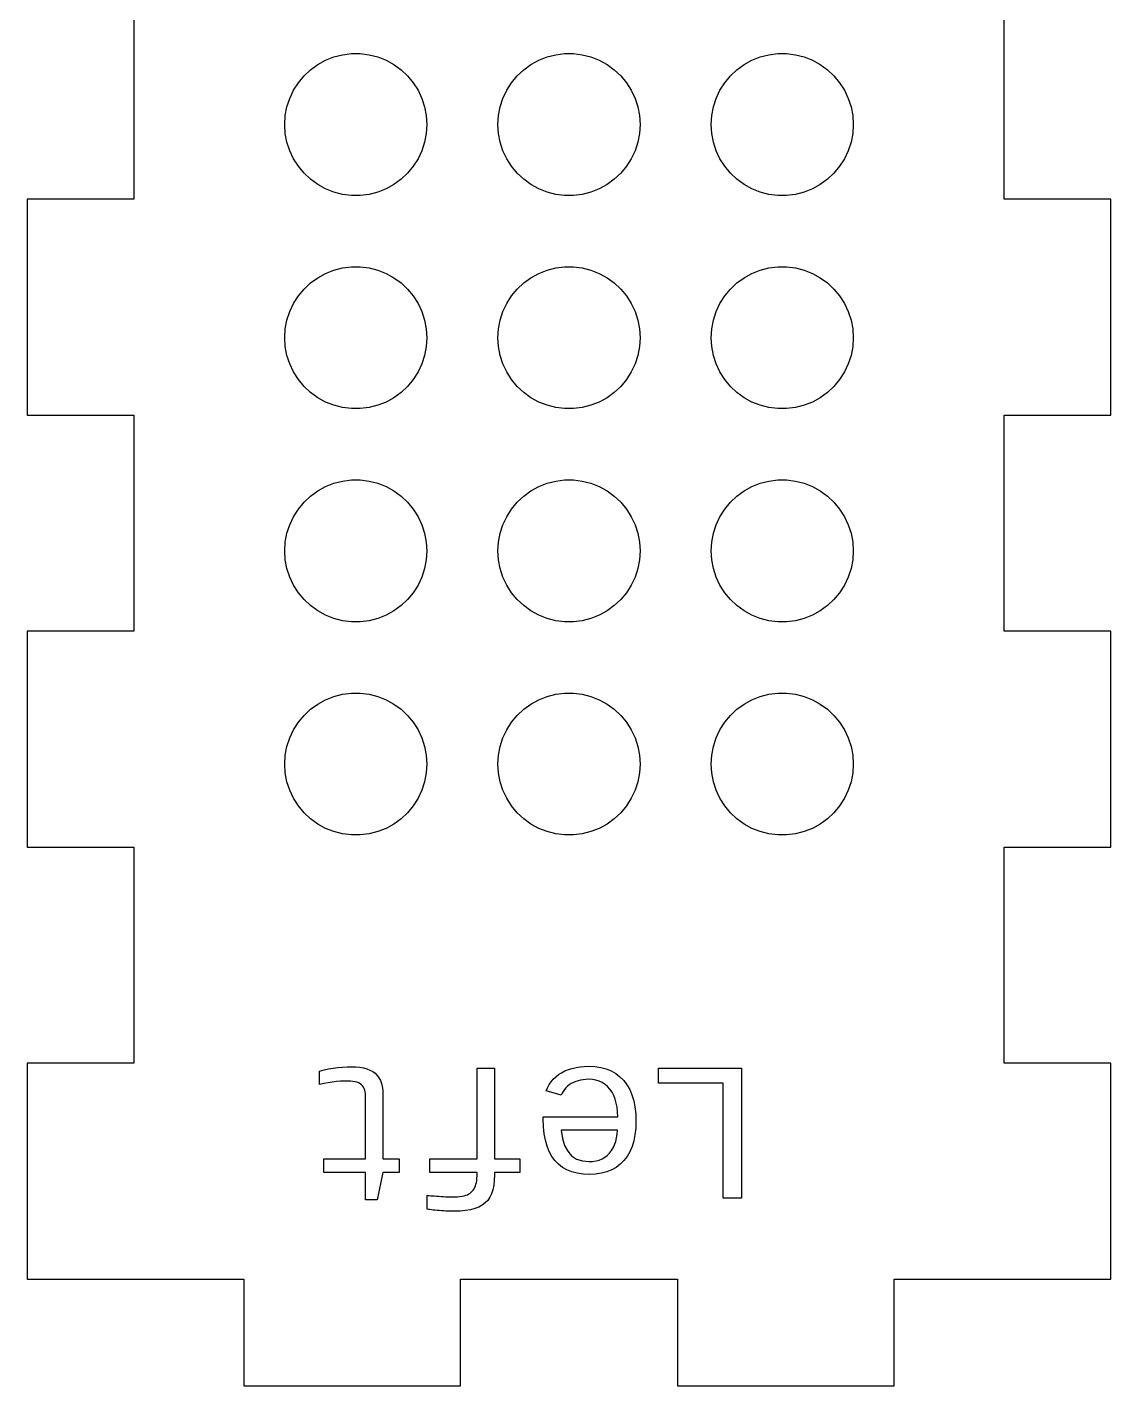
# Model space of a CAD drawing. Header units: metres. Extents: x -30 to 30, y -155 to 155.
# Drawn here: x -30.5 to 30.5, y -155 to -78.5 of the extents above; entities that cross this region are included whole.
import ezdxf

# ---------------------------------------------------------------- set-up
doc = ezdxf.new("R2010")
doc.units = ezdxf.units.M

msp = doc.modelspace()

# ---------------------------------------------------------------- linework, layer by layer
for p, q in [((-24.495, -76.035), (-24.495, -88.205)), ((24.495, -88.205), (24.495, -76.035)), ((-13.7031, -80.3807), (-13.2361, -80.1958)), ((-13.2361, -80.1958), (-12.7495, -80.0708)), ((-12.7495, -80.0708), (-12.2512, -80.0079)), ((-12.2512, -80.0079), (-11.7488, -80.0079)), ((-11.7488, -80.0079), (-11.2505, -80.0708)), ((-11.2505, -80.0708), (-10.7639, -80.1958)), ((-10.7639, -80.1958), (-10.2969, -80.3807)), ((-1.70311, -80.3807), (-1.23605, -80.1958)), ((-1.23605, -80.1958), (-0.74951, -80.0708)), ((-0.74951, -80.0708), (-0.25116, -80.0079)), ((-0.25116, -80.0079), (0.25116, -80.0079)), ((0.25116, -80.0079), (0.74951, -80.0708)), ((0.74951, -80.0708), (1.23605, -80.1958)), ((1.23605, -80.1958), (1.70311, -80.3807)), ((10.2969, -80.3807), (10.7639, -80.1958)), ((10.7639, -80.1958), (11.2505, -80.0708)), ((11.2505, -80.0708), (11.7488, -80.0079)), ((11.7488, -80.0079), (12.2512, -80.0079)), ((12.2512, -80.0079), (12.7495, -80.0708)), ((12.7495, -80.0708), (13.2361, -80.1958)), ((13.2361, -80.1958), (13.7031, -80.3807)), ((-14.9159, -81.2618), (-14.5497, -80.9179)), ((-14.5497, -80.9179), (-14.1433, -80.6227)), ((-14.1433, -80.6227), (-13.7031, -80.3807)), ((-10.2969, -80.3807), (-9.85669, -80.6227)), ((-9.85669, -80.6227), (-9.4503, -80.9179)), ((-9.4503, -80.9179), (-9.08412, -81.2618)), ((-2.91586, -81.2618), (-2.54968, -80.9179)), ((-2.54968, -80.9179), (-2.1433, -80.6227)), ((-2.1433, -80.6227), (-1.70311, -80.3807)), ((1.70311, -80.3807), (2.1433, -80.6227)), ((2.1433, -80.6227), (2.54968, -80.9179)), ((2.54968, -80.9179), (2.91586, -81.2618)), ((9.08412, -81.2618), (9.4503, -80.9179)), ((9.4503, -80.9179), (9.85669, -80.6227)), ((9.85669, -80.6227), (10.2969, -80.3807)), ((13.7031, -80.3807), (14.1433, -80.6227)), ((14.1433, -80.6227), (14.5497, -80.9179)), ((14.5497, -80.9179), (14.9159, -81.2618)), ((-15.5052, -82.073), (-15.2361, -81.6488)), ((-15.2361, -81.6488), (-14.9159, -81.2618)), ((-9.08412, -81.2618), (-8.76393, -81.6488)), ((-8.76393, -81.6488), (-8.49477, -82.073)), ((-3.50522, -82.073), (-3.23605, -81.6488)), ((-3.23605, -81.6488), (-2.91586, -81.2618)), ((2.91586, -81.2618), (3.23605, -81.6488)), ((3.23605, -81.6488), (3.50522, -82.073)), ((8.49477, -82.073), (8.76393, -81.6488)), ((8.76393, -81.6488), (9.08412, -81.2618)), ((14.9159, -81.2618), (15.2361, -81.6488)), ((15.2361, -81.6488), (15.5052, -82.073)), ((-15.8743, -83.0052), (-15.7191, -82.5275)), ((-15.7191, -82.5275), (-15.5052, -82.073)), ((-8.49477, -82.073), (-8.28088, -82.5275)), ((-8.28088, -82.5275), (-8.12566, -83.0052)), ((-3.87433, -83.0052), (-3.7191, -82.5275)), ((-3.7191, -82.5275), (-3.50522, -82.073)), ((3.50522, -82.073), (3.7191, -82.5275)), ((3.7191, -82.5275), (3.87433, -83.0052)), ((8.12566, -83.0052), (8.28088, -82.5275)), ((8.28088, -82.5275), (8.49477, -82.073)), ((15.5052, -82.073), (15.7191, -82.5275)), ((15.7191, -82.5275), (15.8743, -83.0052)), ((-15.9684, -83.4987), (-15.8743, -83.0052)), ((-8.12566, -83.0052), (-8.03154, -83.4987)), ((-3.96844, -83.4987), (-3.87433, -83.0052)), ((3.87433, -83.0052), (3.96844, -83.4987)), ((8.03154, -83.4987), (8.12566, -83.0052)), ((15.8743, -83.0052), (15.9684, -83.4987)), ((-16, -84), (-15.9684, -83.4987)), ((-15.9684, -84.5013), (-16, -84)), ((-8.03154, -83.4987), (-8, -84)), ((-8, -84), (-8.03154, -84.5013)), ((-4, -84), (-3.96844, -83.4987)), ((-3.96844, -84.5013), (-4, -84)), ((3.96844, -83.4987), (4, -84)), ((4, -84), (3.96844, -84.5013)), ((8, -84), (8.03154, -83.4987)), ((8.03154, -84.5013), (8, -84)), ((15.9684, -83.4987), (16, -84)), ((16, -84), (15.9684, -84.5013)), ((-15.8743, -84.9948), (-15.9684, -84.5013)), ((-8.03154, -84.5013), (-8.12566, -84.9948)), ((-3.87433, -84.9948), (-3.96844, -84.5013)), ((3.96844, -84.5013), (3.87433, -84.9948)), ((8.12566, -84.9948), (8.03154, -84.5013)), ((15.9684, -84.5013), (15.8743, -84.9948)), ((-15.7191, -85.4725), (-15.8743, -84.9948)), ((-15.5052, -85.927), (-15.7191, -85.4725)), ((-8.28088, -85.4725), (-8.49477, -85.927)), ((-8.12566, -84.9948), (-8.28088, -85.4725)), ((-3.7191, -85.4725), (-3.87433, -84.9948)), ((-3.50522, -85.927), (-3.7191, -85.4725)), ((3.7191, -85.4725), (3.50522, -85.927)), ((3.87433, -84.9948), (3.7191, -85.4725)), ((8.28088, -85.4725), (8.12566, -84.9948)), ((8.49477, -85.927), (8.28088, -85.4725)), ((15.7191, -85.4725), (15.5052, -85.927)), ((15.8743, -84.9948), (15.7191, -85.4725)), ((-15.2361, -86.3511), (-15.5052, -85.927)), ((-14.9159, -86.7382), (-15.2361, -86.3511)), ((-8.76393, -86.3511), (-9.08412, -86.7382)), ((-8.49477, -85.927), (-8.76393, -86.3511)), ((-3.23605, -86.3511), (-3.50522, -85.927)), ((-2.91586, -86.7382), (-3.23605, -86.3511)), ((3.23605, -86.3511), (2.91586, -86.7382)), ((3.50522, -85.927), (3.23605, -86.3511)), ((8.76393, -86.3511), (8.49477, -85.927)), ((9.08412, -86.7382), (8.76393, -86.3511)), ((15.2361, -86.3511), (14.9159, -86.7382)), ((15.5052, -85.927), (15.2361, -86.3511)), ((-14.5497, -87.082), (-14.9159, -86.7382)), ((-14.1433, -87.3773), (-14.5497, -87.082)), ((-9.4503, -87.082), (-9.85669, -87.3773)), ((-9.08412, -86.7382), (-9.4503, -87.082)), ((-2.54968, -87.082), (-2.91586, -86.7382)), ((-2.1433, -87.3773), (-2.54968, -87.082)), ((2.54968, -87.082), (2.1433, -87.3773)), ((2.91586, -86.7382), (2.54968, -87.082)), ((9.4503, -87.082), (9.08412, -86.7382)), ((9.85669, -87.3773), (9.4503, -87.082)), ((14.5497, -87.082), (14.1433, -87.3773)), ((14.9159, -86.7382), (14.5497, -87.082)), ((-13.7031, -87.6193), (-14.1433, -87.3773)), ((-13.2361, -87.8042), (-13.7031, -87.6193)), ((-12.7495, -87.9291), (-13.2361, -87.8042)), ((-12.2512, -87.9921), (-12.7495, -87.9291)), ((-11.2505, -87.9291), (-11.7488, -87.9921)), ((-10.7639, -87.8042), (-11.2505, -87.9291)), ((-10.2969, -87.6193), (-10.7639, -87.8042)), ((-9.85669, -87.3773), (-10.2969, -87.6193)), ((-1.70311, -87.6193), (-2.1433, -87.3773)), ((-1.23605, -87.8042), (-1.70311, -87.6193)), ((-0.74951, -87.9291), (-1.23605, -87.8042)), ((-0.25116, -87.9921), (-0.74951, -87.9291)), ((0.74951, -87.9291), (0.25116, -87.9921)), ((1.23605, -87.8042), (0.74951, -87.9291)), ((1.70311, -87.6193), (1.23605, -87.8042)), ((2.1433, -87.3773), (1.70311, -87.6193)), ((10.2969, -87.6193), (9.85669, -87.3773)), ((10.7639, -87.8042), (10.2969, -87.6193)), ((11.2505, -87.9291), (10.7639, -87.8042)), ((11.7488, -87.9921), (11.2505, -87.9291)), ((12.7495, -87.9291), (12.2512, -87.9921)), ((13.2361, -87.8042), (12.7495, -87.9291)), ((13.7031, -87.6193), (13.2361, -87.8042)), ((14.1433, -87.3773), (13.7031, -87.6193)), ((-24.495, -88.205), (-30.5, -88.205)), ((-30.5, -88.205), (-30.5, -100.355)), ((-11.7488, -87.9921), (-12.2512, -87.9921)), ((0.25116, -87.9921), (-0.25116, -87.9921)), ((12.2512, -87.9921), (11.7488, -87.9921)), ((30.5, -88.205), (24.495, -88.205)), ((30.5, -100.355), (30.5, -88.205)), ((-14.1433, -92.6227), (-13.7031, -92.3807)), ((-13.7031, -92.3807), (-13.2361, -92.1958)), ((-13.2361, -92.1958), (-12.7495, -92.0708)), ((-12.7495, -92.0708), (-12.2512, -92.0079)), ((-12.2512, -92.0079), (-11.7488, -92.0079)), ((-11.7488, -92.0079), (-11.2505, -92.0708)), ((-11.2505, -92.0708), (-10.7639, -92.1958)), ((-10.7639, -92.1958), (-10.2969, -92.3807)), ((-10.2969, -92.3807), (-9.85669, -92.6227)), ((-2.1433, -92.6227), (-1.70311, -92.3807)), ((-1.70311, -92.3807), (-1.23605, -92.1958)), ((-1.23605, -92.1958), (-0.74951, -92.0708)), ((-0.74951, -92.0708), (-0.25116, -92.0079)), ((-0.25116, -92.0079), (0.25116, -92.0079)), ((0.25116, -92.0079), (0.74951, -92.0708)), ((0.74951, -92.0708), (1.23605, -92.1958)), ((1.23605, -92.1958), (1.70311, -92.3807)), ((1.70311, -92.3807), (2.1433, -92.6227)), ((9.85669, -92.6227), (10.2969, -92.3807)), ((10.2969, -92.3807), (10.7639, -92.1958)), ((10.7639, -92.1958), (11.2505, -92.0708)), ((11.2505, -92.0708), (11.7488, -92.0079)), ((11.7488, -92.0079), (12.2512, -92.0079)), ((12.2512, -92.0079), (12.7495, -92.0708)), ((12.7495, -92.0708), (13.2361, -92.1958)), ((13.2361, -92.1958), (13.7031, -92.3807)), ((13.7031, -92.3807), (14.1433, -92.6227)), ((-15.2361, -93.6488), (-14.9159, -93.2618)), ((-14.9159, -93.2618), (-14.5497, -92.9179)), ((-14.5497, -92.9179), (-14.1433, -92.6227)), ((-9.85669, -92.6227), (-9.4503, -92.9179)), ((-9.4503, -92.9179), (-9.08412, -93.2618)), ((-9.08412, -93.2618), (-8.76393, -93.6488)), ((-3.23605, -93.6488), (-2.91586, -93.2618)), ((-2.91586, -93.2618), (-2.54968, -92.9179)), ((-2.54968, -92.9179), (-2.1433, -92.6227)), ((2.1433, -92.6227), (2.54968, -92.9179)), ((2.54968, -92.9179), (2.91586, -93.2618)), ((2.91586, -93.2618), (3.23605, -93.6488)), ((8.76393, -93.6488), (9.08412, -93.2618)), ((9.08412, -93.2618), (9.4503, -92.9179)), ((9.4503, -92.9179), (9.85669, -92.6227)), ((14.1433, -92.6227), (14.5497, -92.9179)), ((14.5497, -92.9179), (14.9159, -93.2618)), ((14.9159, -93.2618), (15.2361, -93.6488)), ((-15.5052, -94.073), (-15.2361, -93.6488)), ((-8.76393, -93.6488), (-8.49477, -94.073)), ((-3.50522, -94.073), (-3.23605, -93.6488)), ((3.23605, -93.6488), (3.50522, -94.073)), ((8.49477, -94.073), (8.76393, -93.6488)), ((15.2361, -93.6488), (15.5052, -94.073)), ((-15.8743, -95.0052), (-15.7191, -94.5275)), ((-15.7191, -94.5275), (-15.5052, -94.073)), ((-8.49477, -94.073), (-8.28088, -94.5275)), ((-8.28088, -94.5275), (-8.12566, -95.0052)), ((-3.87433, -95.0052), (-3.7191, -94.5275)), ((-3.7191, -94.5275), (-3.50522, -94.073)), ((3.50522, -94.073), (3.7191, -94.5275)), ((3.7191, -94.5275), (3.87433, -95.0052)), ((8.12566, -95.0052), (8.28088, -94.5275)), ((8.28088, -94.5275), (8.49477, -94.073)), ((15.5052, -94.073), (15.7191, -94.5275)), ((15.7191, -94.5275), (15.8743, -95.0052)), ((-16, -96), (-15.9684, -95.4987)), ((-15.9684, -95.4987), (-15.8743, -95.0052)), ((-8.12566, -95.0052), (-8.03154, -95.4987)), ((-8.03154, -95.4987), (-8, -96)), ((-4, -96), (-3.96844, -95.4987)), ((-3.96844, -95.4987), (-3.87433, -95.0052)), ((3.87433, -95.0052), (3.96844, -95.4987)), ((3.96844, -95.4987), (4, -96)), ((8, -96), (8.03154, -95.4987)), ((8.03154, -95.4987), (8.12566, -95.0052)), ((15.8743, -95.0052), (15.9684, -95.4987)), ((15.9684, -95.4987), (16, -96)), ((-15.9684, -96.5013), (-16, -96)), ((-8, -96), (-8.03154, -96.5013)), ((-3.96844, -96.5013), (-4, -96)), ((4, -96), (3.96844, -96.5013)), ((8.03154, -96.5013), (8, -96)), ((16, -96), (15.9684, -96.5013)), ((-15.8743, -96.9948), (-15.9684, -96.5013)), ((-15.7191, -97.4725), (-15.8743, -96.9948)), ((-8.12566, -96.9948), (-8.28088, -97.4725)), ((-8.03154, -96.5013), (-8.12566, -96.9948)), ((-3.87433, -96.9948), (-3.96844, -96.5013)), ((-3.7191, -97.4725), (-3.87433, -96.9948)), ((3.87433, -96.9948), (3.7191, -97.4725)), ((3.96844, -96.5013), (3.87433, -96.9948)), ((8.12566, -96.9948), (8.03154, -96.5013)), ((8.28088, -97.4725), (8.12566, -96.9948)), ((15.8743, -96.9948), (15.7191, -97.4725)), ((15.9684, -96.5013), (15.8743, -96.9948)), ((-15.5052, -97.927), (-15.7191, -97.4725)), ((-8.28088, -97.4725), (-8.49477, -97.927)), ((-3.50522, -97.927), (-3.7191, -97.4725)), ((3.7191, -97.4725), (3.50522, -97.927)), ((8.49477, -97.927), (8.28088, -97.4725)), ((15.7191, -97.4725), (15.5052, -97.927)), ((-15.2361, -98.3511), (-15.5052, -97.927)), ((-14.9159, -98.7382), (-15.2361, -98.3511)), ((-8.76393, -98.3511), (-9.08412, -98.7382)), ((-8.49477, -97.927), (-8.76393, -98.3511)), ((-3.23605, -98.3511), (-3.50522, -97.927)), ((-2.91586, -98.7382), (-3.23605, -98.3511)), ((3.23605, -98.3511), (2.91586, -98.7382)), ((3.50522, -97.927), (3.23605, -98.3511)), ((8.76393, -98.3511), (8.49477, -97.927)), ((9.08412, -98.7382), (8.76393, -98.3511)), ((15.2361, -98.3511), (14.9159, -98.7382)), ((15.5052, -97.927), (15.2361, -98.3511)), ((-14.5497, -99.082), (-14.9159, -98.7382)), ((-14.1433, -99.3773), (-14.5497, -99.082)), ((-13.7031, -99.6193), (-14.1433, -99.3773)), ((-9.85669, -99.3773), (-10.2969, -99.6193)), ((-9.4503, -99.082), (-9.85669, -99.3773)), ((-9.08412, -98.7382), (-9.4503, -99.082)), ((-2.54968, -99.082), (-2.91586, -98.7382)), ((-2.1433, -99.3773), (-2.54968, -99.082)), ((-1.70311, -99.6193), (-2.1433, -99.3773)), ((2.1433, -99.3773), (1.70311, -99.6193)), ((2.54968, -99.082), (2.1433, -99.3773)), ((2.91586, -98.7382), (2.54968, -99.082)), ((9.4503, -99.082), (9.08412, -98.7382)), ((9.85669, -99.3773), (9.4503, -99.082)), ((10.2969, -99.6193), (9.85669, -99.3773)), ((14.1433, -99.3773), (13.7031, -99.6193)), ((14.5497, -99.082), (14.1433, -99.3773)), ((14.9159, -98.7382), (14.5497, -99.082)), ((-13.2361, -99.8042), (-13.7031, -99.6193)), ((-12.7495, -99.9291), (-13.2361, -99.8042)), ((-12.2512, -99.9921), (-12.7495, -99.9291)), ((-11.7488, -99.9921), (-12.2512, -99.9921)), ((-11.2505, -99.9291), (-11.7488, -99.9921)), ((-10.7639, -99.8042), (-11.2505, -99.9291)), ((-10.2969, -99.6193), (-10.7639, -99.8042)), ((-1.23605, -99.8042), (-1.70311, -99.6193)), ((-0.74951, -99.9291), (-1.23605, -99.8042)), ((-0.25116, -99.9921), (-0.74951, -99.9291)), ((0.25116, -99.9921), (-0.25116, -99.9921)), ((0.74951, -99.9291), (0.25116, -99.9921)), ((1.23605, -99.8042), (0.74951, -99.9291)), ((1.70311, -99.6193), (1.23605, -99.8042)), ((10.7639, -99.8042), (10.2969, -99.6193)), ((11.2505, -99.9291), (10.7639, -99.8042)), ((11.7488, -99.9921), (11.2505, -99.9291)), ((12.2512, -99.9921), (11.7488, -99.9921)), ((12.7495, -99.9291), (12.2512, -99.9921)), ((13.2361, -99.8042), (12.7495, -99.9291)), ((13.7031, -99.6193), (13.2361, -99.8042)), ((-30.5, -100.355), (-24.495, -100.355)), ((-24.495, -100.355), (-24.495, -112.525)), ((24.495, -112.525), (24.495, -100.355)), ((24.495, -100.355), (30.5, -100.355)), ((-12.7495, -104.071), (-12.2512, -104.008)), ((-12.2512, -104.008), (-11.7488, -104.008)), ((-11.7488, -104.008), (-11.2505, -104.071)), ((-0.74951, -104.071), (-0.25116, -104.008)), ((-0.25116, -104.008), (0.25116, -104.008)), ((0.25116, -104.008), (0.74951, -104.071)), ((11.2505, -104.071), (11.7488, -104.008)), ((11.7488, -104.008), (12.2512, -104.008)), ((12.2512, -104.008), (12.7495, -104.071)), ((-14.5497, -104.918), (-14.1433, -104.623)), ((-14.1433, -104.623), (-13.7031, -104.381)), ((-13.7031, -104.381), (-13.2361, -104.196)), ((-13.2361, -104.196), (-12.7495, -104.071)), ((-11.2505, -104.071), (-10.7639, -104.196)), ((-10.7639, -104.196), (-10.2969, -104.381)), ((-10.2969, -104.381), (-9.85669, -104.623)), ((-9.85669, -104.623), (-9.4503, -104.918)), ((-2.54968, -104.918), (-2.1433, -104.623)), ((-2.1433, -104.623), (-1.70311, -104.381)), ((-1.70311, -104.381), (-1.23605, -104.196)), ((-1.23605, -104.196), (-0.74951, -104.071)), ((0.74951, -104.071), (1.23605, -104.196)), ((1.23605, -104.196), (1.70311, -104.381)), ((1.70311, -104.381), (2.1433, -104.623)), ((2.1433, -104.623), (2.54968, -104.918)), ((9.4503, -104.918), (9.85669, -104.623)), ((9.85669, -104.623), (10.2969, -104.381)), ((10.2969, -104.381), (10.7639, -104.196)), ((10.7639, -104.196), (11.2505, -104.071)), ((12.7495, -104.071), (13.2361, -104.196)), ((13.2361, -104.196), (13.7031, -104.381)), ((13.7031, -104.381), (14.1433, -104.623)), ((14.1433, -104.623), (14.5497, -104.918)), ((-15.2361, -105.649), (-14.9159, -105.262)), ((-14.9159, -105.262), (-14.5497, -104.918)), ((-9.4503, -104.918), (-9.08412, -105.262)), ((-9.08412, -105.262), (-8.76393, -105.649)), ((-3.23605, -105.649), (-2.91586, -105.262)), ((-2.91586, -105.262), (-2.54968, -104.918)), ((2.54968, -104.918), (2.91586, -105.262)), ((2.91586, -105.262), (3.23605, -105.649)), ((8.76393, -105.649), (9.08412, -105.262)), ((9.08412, -105.262), (9.4503, -104.918)), ((14.5497, -104.918), (14.9159, -105.262)), ((14.9159, -105.262), (15.2361, -105.649)), ((-15.7191, -106.527), (-15.5052, -106.073)), ((-15.5052, -106.073), (-15.2361, -105.649)), ((-8.76393, -105.649), (-8.49477, -106.073)), ((-8.49477, -106.073), (-8.28088, -106.527)), ((-3.7191, -106.527), (-3.50522, -106.073)), ((-3.50522, -106.073), (-3.23605, -105.649)), ((3.23605, -105.649), (3.50522, -106.073)), ((3.50522, -106.073), (3.7191, -106.527)), ((8.28088, -106.527), (8.49477, -106.073)), ((8.49477, -106.073), (8.76393, -105.649)), ((15.2361, -105.649), (15.5052, -106.073)), ((15.5052, -106.073), (15.7191, -106.527)), ((-15.9684, -107.499), (-15.8743, -107.005)), ((-15.8743, -107.005), (-15.7191, -106.527)), ((-8.28088, -106.527), (-8.12566, -107.005)), ((-8.12566, -107.005), (-8.03154, -107.499)), ((-3.96844, -107.499), (-3.87433, -107.005)), ((-3.87433, -107.005), (-3.7191, -106.527)), ((3.7191, -106.527), (3.87433, -107.005)), ((3.87433, -107.005), (3.96844, -107.499)), ((8.03154, -107.499), (8.12566, -107.005)), ((8.12566, -107.005), (8.28088, -106.527)), ((15.7191, -106.527), (15.8743, -107.005)), ((15.8743, -107.005), (15.9684, -107.499)), ((-16, -108), (-15.9684, -107.499)), ((-8.03154, -107.499), (-8, -108)), ((-4, -108), (-3.96844, -107.499)), ((3.96844, -107.499), (4, -108)), ((8, -108), (8.03154, -107.499)), ((15.9684, -107.499), (16, -108)), ((-15.9684, -108.501), (-16, -108)), ((-15.8743, -108.995), (-15.9684, -108.501)), ((-8.03154, -108.501), (-8.12566, -108.995)), ((-8, -108), (-8.03154, -108.501)), ((-3.96844, -108.501), (-4, -108)), ((-3.87433, -108.995), (-3.96844, -108.501)), ((3.96844, -108.501), (3.87433, -108.995)), ((4, -108), (3.96844, -108.501)), ((8.03154, -108.501), (8, -108)), ((8.12566, -108.995), (8.03154, -108.501)), ((15.9684, -108.501), (15.8743, -108.995)), ((16, -108), (15.9684, -108.501)), ((-15.7191, -109.472), (-15.8743, -108.995)), ((-8.12566, -108.995), (-8.28088, -109.472)), ((-3.7191, -109.472), (-3.87433, -108.995)), ((3.87433, -108.995), (3.7191, -109.472)), ((8.28088, -109.472), (8.12566, -108.995)), ((15.8743, -108.995), (15.7191, -109.472)), ((-15.5052, -109.927), (-15.7191, -109.472)), ((-15.2361, -110.351), (-15.5052, -109.927)), ((-8.49477, -109.927), (-8.76393, -110.351)), ((-8.28088, -109.472), (-8.49477, -109.927)), ((-3.50522, -109.927), (-3.7191, -109.472)), ((-3.23605, -110.351), (-3.50522, -109.927)), ((3.50522, -109.927), (3.23605, -110.351)), ((3.7191, -109.472), (3.50522, -109.927)), ((8.49477, -109.927), (8.28088, -109.472)), ((8.76393, -110.351), (8.49477, -109.927)), ((15.5052, -109.927), (15.2361, -110.351)), ((15.7191, -109.472), (15.5052, -109.927)), ((-14.9159, -110.738), (-15.2361, -110.351)), ((-14.5497, -111.082), (-14.9159, -110.738)), ((-9.08412, -110.738), (-9.4503, -111.082)), ((-8.76393, -110.351), (-9.08412, -110.738)), ((-2.91586, -110.738), (-3.23605, -110.351)), ((-2.54968, -111.082), (-2.91586, -110.738)), ((2.91586, -110.738), (2.54968, -111.082)), ((3.23605, -110.351), (2.91586, -110.738)), ((9.08412, -110.738), (8.76393, -110.351)), ((9.4503, -111.082), (9.08412, -110.738)), ((14.9159, -110.738), (14.5497, -111.082)), ((15.2361, -110.351), (14.9159, -110.738)), ((-14.1433, -111.377), (-14.5497, -111.082)), ((-13.7031, -111.619), (-14.1433, -111.377)), ((-13.2361, -111.804), (-13.7031, -111.619)), ((-10.2969, -111.619), (-10.7639, -111.804)), ((-9.85669, -111.377), (-10.2969, -111.619)), ((-9.4503, -111.082), (-9.85669, -111.377)), ((-2.1433, -111.377), (-2.54968, -111.082)), ((-1.70311, -111.619), (-2.1433, -111.377)), ((-1.23605, -111.804), (-1.70311, -111.619)), ((1.70311, -111.619), (1.23605, -111.804)), ((2.1433, -111.377), (1.70311, -111.619)), ((2.54968, -111.082), (2.1433, -111.377)), ((9.85669, -111.377), (9.4503, -111.082)), ((10.2969, -111.619), (9.85669, -111.377)), ((10.7639, -111.804), (10.2969, -111.619)), ((13.7031, -111.619), (13.2361, -111.804)), ((14.1433, -111.377), (13.7031, -111.619)), ((14.5497, -111.082), (14.1433, -111.377)), ((-12.7495, -111.929), (-13.2361, -111.804)), ((-12.2512, -111.992), (-12.7495, -111.929)), ((-11.7488, -111.992), (-12.2512, -111.992)), ((-11.2505, -111.929), (-11.7488, -111.992)), ((-10.7639, -111.804), (-11.2505, -111.929)), ((-0.74951, -111.929), (-1.23605, -111.804)), ((-0.25116, -111.992), (-0.74951, -111.929)), ((0.25116, -111.992), (-0.25116, -111.992)), ((0.74951, -111.929), (0.25116, -111.992)), ((1.23605, -111.804), (0.74951, -111.929)), ((11.2505, -111.929), (10.7639, -111.804)), ((11.7488, -111.992), (11.2505, -111.929)), ((12.2512, -111.992), (11.7488, -111.992)), ((12.7495, -111.929), (12.2512, -111.992)), ((13.2361, -111.804), (12.7495, -111.929)), ((-24.495, -112.525), (-30.5, -112.525)), ((-30.5, -112.525), (-30.5, -124.675)), ((30.5, -112.525), (24.495, -112.525)), ((30.5, -124.675), (30.5, -112.525)), ((-13.7031, -116.381), (-13.2361, -116.196)), ((-13.2361, -116.196), (-12.7495, -116.071)), ((-12.7495, -116.071), (-12.2512, -116.008)), ((-12.2512, -116.008), (-11.7488, -116.008)), ((-11.7488, -116.008), (-11.2505, -116.071)), ((-11.2505, -116.071), (-10.7639, -116.196)), ((-10.7639, -116.196), (-10.2969, -116.381)), ((-1.70311, -116.381), (-1.23605, -116.196)), ((-1.23605, -116.196), (-0.74951, -116.071)), ((-0.74951, -116.071), (-0.25116, -116.008)), ((-0.25116, -116.008), (0.25116, -116.008)), ((0.25116, -116.008), (0.74951, -116.071)), ((0.74951, -116.071), (1.23605, -116.196)), ((1.23605, -116.196), (1.70311, -116.381)), ((10.2969, -116.381), (10.7639, -116.196)), ((10.7639, -116.196), (11.2505, -116.071)), ((11.2505, -116.071), (11.7488, -116.008)), ((11.7488, -116.008), (12.2512, -116.008)), ((12.2512, -116.008), (12.7495, -116.071)), ((12.7495, -116.071), (13.2361, -116.196)), ((13.2361, -116.196), (13.7031, -116.381)), ((-14.9159, -117.262), (-14.5497, -116.918)), ((-14.5497, -116.918), (-14.1433, -116.623)), ((-14.1433, -116.623), (-13.7031, -116.381)), ((-10.2969, -116.381), (-9.85669, -116.623)), ((-9.85669, -116.623), (-9.4503, -116.918)), ((-9.4503, -116.918), (-9.08412, -117.262)), ((-2.91586, -117.262), (-2.54968, -116.918)), ((-2.54968, -116.918), (-2.1433, -116.623)), ((-2.1433, -116.623), (-1.70311, -116.381)), ((1.70311, -116.381), (2.1433, -116.623)), ((2.1433, -116.623), (2.54968, -116.918)), ((2.54968, -116.918), (2.91586, -117.262)), ((9.08412, -117.262), (9.4503, -116.918)), ((9.4503, -116.918), (9.85669, -116.623)), ((9.85669, -116.623), (10.2969, -116.381)), ((13.7031, -116.381), (14.1433, -116.623)), ((14.1433, -116.623), (14.5497, -116.918)), ((14.5497, -116.918), (14.9159, -117.262)), ((-15.5052, -118.073), (-15.2361, -117.649)), ((-15.2361, -117.649), (-14.9159, -117.262)), ((-9.08412, -117.262), (-8.76393, -117.649)), ((-8.76393, -117.649), (-8.49477, -118.073)), ((-3.50522, -118.073), (-3.23605, -117.649)), ((-3.23605, -117.649), (-2.91586, -117.262)), ((2.91586, -117.262), (3.23605, -117.649)), ((3.23605, -117.649), (3.50522, -118.073)), ((8.49477, -118.073), (8.76393, -117.649)), ((8.76393, -117.649), (9.08412, -117.262)), ((14.9159, -117.262), (15.2361, -117.649)), ((15.2361, -117.649), (15.5052, -118.073)), ((-15.8743, -119.005), (-15.7191, -118.527)), ((-15.7191, -118.527), (-15.5052, -118.073)), ((-8.49477, -118.073), (-8.28088, -118.527)), ((-8.28088, -118.527), (-8.12566, -119.005)), ((-3.87433, -119.005), (-3.7191, -118.527)), ((-3.7191, -118.527), (-3.50522, -118.073)), ((3.50522, -118.073), (3.7191, -118.527)), ((3.7191, -118.527), (3.87433, -119.005)), ((8.12566, -119.005), (8.28088, -118.527)), ((8.28088, -118.527), (8.49477, -118.073)), ((15.5052, -118.073), (15.7191, -118.527)), ((15.7191, -118.527), (15.8743, -119.005)), ((-15.9684, -119.499), (-15.8743, -119.005)), ((-8.12566, -119.005), (-8.03154, -119.499)), ((-3.96844, -119.499), (-3.87433, -119.005)), ((3.87433, -119.005), (3.96844, -119.499)), ((8.03154, -119.499), (8.12566, -119.005)), ((15.8743, -119.005), (15.9684, -119.499)), ((-16, -120), (-15.9684, -119.499)), ((-15.9684, -120.501), (-16, -120)), ((-8.03154, -119.499), (-8, -120)), ((-8, -120), (-8.03154, -120.501)), ((-4, -120), (-3.96844, -119.499)), ((-3.96844, -120.501), (-4, -120)), ((3.96844, -119.499), (4, -120)), ((4, -120), (3.96844, -120.501)), ((8, -120), (8.03154, -119.499)), ((8.03154, -120.501), (8, -120)), ((15.9684, -119.499), (16, -120)), ((16, -120), (15.9684, -120.501)), ((-15.8743, -120.995), (-15.9684, -120.501)), ((-8.03154, -120.501), (-8.12566, -120.995)), ((-3.87433, -120.995), (-3.96844, -120.501)), ((3.96844, -120.501), (3.87433, -120.995)), ((8.12566, -120.995), (8.03154, -120.501)), ((15.9684, -120.501), (15.8743, -120.995)), ((-15.7191, -121.472), (-15.8743, -120.995)), ((-15.5052, -121.927), (-15.7191, -121.472)), ((-8.28088, -121.472), (-8.49477, -121.927)), ((-8.12566, -120.995), (-8.28088, -121.472)), ((-3.7191, -121.472), (-3.87433, -120.995)), ((-3.50522, -121.927), (-3.7191, -121.472)), ((3.7191, -121.472), (3.50522, -121.927)), ((3.87433, -120.995), (3.7191, -121.472)), ((8.28088, -121.472), (8.12566, -120.995)), ((8.49477, -121.927), (8.28088, -121.472)), ((15.7191, -121.472), (15.5052, -121.927)), ((15.8743, -120.995), (15.7191, -121.472)), ((-15.2361, -122.351), (-15.5052, -121.927)), ((-14.9159, -122.738), (-15.2361, -122.351)), ((-8.76393, -122.351), (-9.08412, -122.738)), ((-8.49477, -121.927), (-8.76393, -122.351)), ((-3.23605, -122.351), (-3.50522, -121.927)), ((-2.91586, -122.738), (-3.23605, -122.351)), ((3.23605, -122.351), (2.91586, -122.738)), ((3.50522, -121.927), (3.23605, -122.351)), ((8.76393, -122.351), (8.49477, -121.927)), ((9.08412, -122.738), (8.76393, -122.351)), ((15.2361, -122.351), (14.9159, -122.738)), ((15.5052, -121.927), (15.2361, -122.351)), ((-14.5497, -123.082), (-14.9159, -122.738)), ((-14.1433, -123.377), (-14.5497, -123.082)), ((-9.4503, -123.082), (-9.85669, -123.377)), ((-9.08412, -122.738), (-9.4503, -123.082)), ((-2.54968, -123.082), (-2.91586, -122.738)), ((-2.1433, -123.377), (-2.54968, -123.082)), ((2.54968, -123.082), (2.1433, -123.377)), ((2.91586, -122.738), (2.54968, -123.082)), ((9.4503, -123.082), (9.08412, -122.738)), ((9.85669, -123.377), (9.4503, -123.082)), ((14.5497, -123.082), (14.1433, -123.377)), ((14.9159, -122.738), (14.5497, -123.082)), ((-13.7031, -123.619), (-14.1433, -123.377)), ((-13.2361, -123.804), (-13.7031, -123.619)), ((-12.7495, -123.929), (-13.2361, -123.804)), ((-10.7639, -123.804), (-11.2505, -123.929)), ((-10.2969, -123.619), (-10.7639, -123.804)), ((-9.85669, -123.377), (-10.2969, -123.619)), ((-1.70311, -123.619), (-2.1433, -123.377)), ((-1.23605, -123.804), (-1.70311, -123.619)), ((-0.74951, -123.929), (-1.23605, -123.804)), ((1.23605, -123.804), (0.74951, -123.929)), ((1.70311, -123.619), (1.23605, -123.804)), ((2.1433, -123.377), (1.70311, -123.619)), ((10.2969, -123.619), (9.85669, -123.377)), ((10.7639, -123.804), (10.2969, -123.619)), ((11.2505, -123.929), (10.7639, -123.804)), ((13.2361, -123.804), (12.7495, -123.929)), ((13.7031, -123.619), (13.2361, -123.804)), ((14.1433, -123.377), (13.7031, -123.619)), ((-12.2512, -123.992), (-12.7495, -123.929)), ((-11.7488, -123.992), (-12.2512, -123.992)), ((-11.2505, -123.929), (-11.7488, -123.992)), ((-0.25116, -123.992), (-0.74951, -123.929)), ((0.25116, -123.992), (-0.25116, -123.992)), ((0.74951, -123.929), (0.25116, -123.992)), ((11.7488, -123.992), (11.2505, -123.929)), ((12.2512, -123.992), (11.7488, -123.992)), ((12.7495, -123.929), (12.2512, -123.992)), ((-30.5, -124.675), (-24.495, -124.675)), ((-24.495, -124.675), (-24.495, -136.845)), ((24.495, -136.845), (24.495, -124.675)), ((24.495, -124.675), (30.5, -124.675)), ((-24.495, -136.845), (-30.5, -136.845)), ((-30.5, -136.845), (-30.5, -148.995)), ((30.5, -136.845), (24.495, -136.845)), ((30.5, -148.995), (30.5, -136.845)), ((-14.0517, -137.285), (-13.79, -137.219)), ((-14.0517, -138.029), (-14.0517, -137.285)), ((-13.79, -137.219), (-13.5291, -137.163)), ((-13.5291, -137.163), (-13.2688, -137.117)), ((-13.2688, -137.117), (-13.0092, -137.082)), ((-13.0092, -137.082), (-12.7502, -137.056)), ((-12.7502, -137.056), (-12.4919, -137.041)), ((-12.4919, -137.041), (-12.2343, -137.036)), ((-12.2343, -137.036), (-11.9922, -137.043)), ((-11.9922, -137.043), (-11.768, -137.066)), ((-11.768, -137.066), (-11.5617, -137.104)), ((-11.5617, -137.104), (-11.3734, -137.157)), ((-11.3734, -137.157), (-11.203, -137.225)), ((-11.203, -137.225), (-11.0506, -137.309)), ((-11.0506, -137.309), (-10.916, -137.407)), ((-10.916, -137.407), (-10.7995, -137.522)), ((-10.7995, -137.522), (-10.7008, -137.655)), ((-10.7008, -137.655), (-10.6201, -137.805)), ((-5.16943, -142.222), (-5.16943, -137.123)), ((-5.16943, -137.123), (-4.19296, -137.123)), ((-4.19296, -137.123), (-4.19296, -142.222)), ((-0.88612, -137.737), (-0.74469, -137.602)), ((-0.74469, -137.602), (-0.58699, -137.481)), ((-0.58699, -137.481), (-0.41299, -137.372)), ((-0.41299, -137.372), (-0.22583, -137.277)), ((-0.22583, -137.277), (-0.02859, -137.197)), ((-0.02859, -137.197), (0.17873, -137.131)), ((0.17873, -137.131), (0.39612, -137.08)), ((0.39612, -137.08), (0.6236, -137.043)), ((0.6236, -137.043), (0.86115, -137.021)), ((0.86115, -137.021), (1.10876, -137.014)), ((1.10876, -137.014), (1.46249, -137.03)), ((1.46249, -137.03), (1.7921, -137.079)), ((1.7921, -137.079), (2.09756, -137.16)), ((2.09756, -137.16), (2.37889, -137.274)), ((2.37889, -137.274), (2.63608, -137.421)), ((2.63608, -137.421), (2.86913, -137.6)), ((2.86913, -137.6), (3.07805, -137.811)), ((5.03249, -137.969), (5.03249, -137.123)), ((5.03249, -137.123), (9.71425, -137.123)), ((9.71425, -137.123), (9.71425, -144.441)), ((-13.8022, -137.98), (-14.0517, -138.029)), ((-13.5592, -137.938), (-13.8022, -137.98)), ((-13.3226, -137.904), (-13.5592, -137.938)), ((-13.0924, -137.878), (-13.3226, -137.904)), ((-12.8687, -137.859), (-13.0924, -137.878)), ((-12.6514, -137.848), (-12.8687, -137.859)), ((-12.4404, -137.844), (-12.6514, -137.848)), ((-12.2961, -137.848), (-12.4404, -137.844)), ((-12.1639, -137.861), (-12.2961, -137.848)), ((-12.0437, -137.882), (-12.1639, -137.861)), ((-11.9356, -137.911), (-12.0437, -137.882)), ((-11.8395, -137.949), (-11.9356, -137.911)), ((-11.7556, -137.995), (-11.8395, -137.949)), ((-11.6836, -138.05), (-11.7556, -137.995)), ((-11.6225, -138.114), (-11.6836, -138.05)), ((-11.5707, -138.186), (-11.6225, -138.114)), ((-11.5284, -138.268), (-11.5707, -138.186)), ((-11.4954, -138.358), (-11.5284, -138.268)), ((-11.4719, -138.458), (-11.4954, -138.358)), ((-10.6201, -137.805), (-10.5573, -137.973)), ((-10.5573, -137.973), (-10.5125, -138.158)), ((-10.5125, -138.158), (-10.4856, -138.361)), ((-10.4856, -138.361), (-10.4766, -138.582)), ((-1.28908, -138.403), (-1.21275, -138.217)), ((-0.43196, -138.647), (-1.28908, -138.403)), ((-1.21275, -138.217), (-1.12016, -138.044)), ((-1.12016, -138.044), (-1.01128, -137.884)), ((-1.01128, -137.884), (-0.88612, -137.737)), ((-0.32855, -138.423), (-0.38596, -138.531)), ((-0.25973, -138.321), (-0.32855, -138.423)), ((-0.17952, -138.227), (-0.25973, -138.321)), ((-0.08791, -138.14), (-0.17952, -138.227)), ((0.01512, -138.06), (-0.08791, -138.14)), ((0.12956, -137.988), (0.01512, -138.06)), ((0.2525, -137.924), (0.12956, -137.988)), ((0.38109, -137.87), (0.2525, -137.924)), ((0.51532, -137.825), (0.38109, -137.87)), ((0.65521, -137.791), (0.51532, -137.825)), ((0.80075, -137.766), (0.65521, -137.791)), ((0.95193, -137.751), (0.80075, -137.766)), ((1.10876, -137.746), (0.95193, -137.751)), ((1.31918, -137.758), (1.10876, -137.746)), ((1.51642, -137.792), (1.31918, -137.758)), ((1.70049, -137.849), (1.51642, -137.792)), ((1.87138, -137.929), (1.70049, -137.849)), ((2.0291, -138.031), (1.87138, -137.929)), ((2.17365, -138.157), (2.0291, -138.031)), ((2.30501, -138.305), (2.17365, -138.157)), ((2.42085, -138.474), (2.30501, -138.305)), ((3.07805, -137.811), (3.26083, -138.053)), ((3.26083, -138.053), (3.4155, -138.323)), ((3.4155, -138.323), (3.54204, -138.622)), ((8.67809, -137.969), (5.03249, -137.969)), ((8.67809, -144.441), (8.67809, -137.969)), ((-11.4578, -138.567), (-11.4719, -138.458)), ((-11.4531, -138.685), (-11.4578, -138.567)), ((-11.4531, -142.222), (-11.4531, -138.685)), ((-10.4766, -138.582), (-10.4766, -142.222)), ((-0.38596, -138.531), (-0.43196, -138.647)), ((2.51888, -138.659), (2.42085, -138.474)), ((2.59906, -138.863), (2.51888, -138.659)), ((2.66144, -139.084), (2.59906, -138.863)), ((2.70599, -139.322), (2.66144, -139.084)), ((3.54204, -138.622), (3.64046, -138.948)), ((3.64046, -138.948), (3.71075, -139.302)), ((-1.44644, -139.981), (-1.44644, -139.851)), ((-1.44644, -139.851), (2.74164, -139.851)), ((2.73273, -139.578), (2.70599, -139.322)), ((2.74164, -139.851), (2.73273, -139.578)), ((3.71075, -139.302), (3.75294, -139.685)), ((3.75294, -139.685), (3.767, -140.095)), ((-1.43304, -140.413), (-1.44644, -139.981)), ((-1.39285, -140.813), (-1.43304, -140.413)), ((2.73085, -140.6), (-0.43739, -140.6)), ((-0.43739, -140.6), (-0.36819, -141.072)), ((2.71501, -140.83), (2.73085, -140.6)), ((3.75322, -140.496), (3.71187, -140.868)), ((3.767, -140.095), (3.75322, -140.496)), ((-1.32585, -141.18), (-1.39285, -140.813)), ((-1.23207, -141.515), (-1.32585, -141.18)), ((-0.36819, -141.072), (-0.24741, -141.471)), ((-0.24741, -141.471), (-0.07501, -141.798)), ((2.49007, -141.604), (2.57054, -141.432)), ((2.57054, -141.432), (2.63486, -141.246)), ((2.63486, -141.246), (2.68301, -141.045)), ((2.68301, -141.045), (2.71501, -140.83)), ((3.64296, -141.214), (3.54648, -141.532)), ((3.71187, -140.868), (3.64296, -141.214)), ((-13.7967, -142.992), (-13.7967, -142.222)), ((-13.7967, -142.222), (-11.4531, -142.222)), ((-10.4766, -142.222), (-9.56517, -142.222)), ((-9.56517, -142.222), (-9.56517, -142.992)), ((-7.83311, -142.992), (-7.83311, -142.222)), ((-7.83311, -142.222), (-5.16943, -142.222)), ((-4.19296, -142.222), (-2.77161, -142.222)), ((-2.77161, -142.222), (-2.77161, -142.992)), ((-1.1115, -141.817), (-1.23207, -141.515)), ((-0.96413, -142.087), (-1.1115, -141.817)), ((-0.78996, -142.325), (-0.96413, -142.087)), ((-0.07501, -141.798), (0.14896, -142.052)), ((0.14896, -142.052), (0.42453, -142.234)), ((0.42453, -142.234), (0.75169, -142.343)), ((1.69775, -142.292), (1.86206, -142.224)), ((1.86206, -142.224), (2.01398, -142.137)), ((2.01398, -142.137), (2.15349, -142.031)), ((2.15349, -142.031), (2.28061, -141.905)), ((2.28061, -141.905), (2.39342, -141.762)), ((2.39342, -141.762), (2.49007, -141.604)), ((3.27081, -142.086), (3.09164, -142.322)), ((3.42242, -141.823), (3.27081, -142.086)), ((3.54648, -141.532), (3.42242, -141.823)), ((-11.4531, -142.992), (-13.7967, -142.992)), ((-11.4531, -144.522), (-11.4531, -142.992)), ((-10.4875, -142.992), (-10.8021, -144.522)), ((-9.56517, -142.992), (-10.4875, -142.992)), ((-5.16943, -142.992), (-7.83311, -142.992)), ((-5.16943, -143.047), (-5.16943, -142.992)), ((-2.77161, -142.992), (-4.19296, -142.992)), ((-4.19296, -142.992), (-4.19296, -143.128)), ((-0.5898, -142.531), (-0.78996, -142.325)), ((-0.36438, -142.705), (-0.5898, -142.531)), ((-0.11372, -142.848), (-0.36438, -142.705)), ((0.16217, -142.958), (-0.11372, -142.848)), ((0.4633, -143.037), (0.16217, -142.958)), ((0.75169, -142.343), (1.13045, -142.379)), ((1.13045, -142.379), (1.33194, -142.37)), ((1.33194, -142.37), (1.52106, -142.341)), ((1.52106, -142.341), (1.69775, -142.292)), ((2.12398, -142.958), (1.82089, -143.037)), ((2.40259, -142.847), (2.12398, -142.958)), ((2.65674, -142.704), (2.40259, -142.847)), ((2.88643, -142.529), (2.65674, -142.704)), ((3.09164, -142.322), (2.88643, -142.529)), ((-5.30232, -143.833), (-5.26707, -143.748)), ((-5.26707, -143.748), (-5.23724, -143.654)), ((-5.23724, -143.654), (-5.21283, -143.551)), ((-5.21283, -143.551), (-5.19385, -143.438)), ((-5.19385, -143.438), (-5.18028, -143.317)), ((-5.18028, -143.317), (-5.17215, -143.186)), ((-5.17215, -143.186), (-5.16943, -143.047)), ((-4.2357, -143.711), (-4.28912, -143.963)), ((-4.20364, -143.433), (-4.2357, -143.711)), ((-4.19296, -143.128), (-4.20364, -143.433)), ((0.78969, -143.085), (0.4633, -143.037)), ((1.14133, -143.101), (0.78969, -143.085)), ((1.49335, -143.085), (1.14133, -143.101)), ((1.82089, -143.037), (1.49335, -143.085)), ((-10.8021, -144.522), (-11.4531, -144.522)), ((-7.98505, -145.059), (-7.98505, -144.273)), ((-7.98505, -144.273), (-7.93175, -144.281)), ((-7.93175, -144.281), (-7.86482, -144.289)), ((-7.86482, -144.289), (-7.78427, -144.297)), ((-7.78427, -144.297), (-7.69012, -144.305)), ((-7.69012, -144.305), (-7.58234, -144.314)), ((-7.58234, -144.314), (-7.46094, -144.323)), ((-7.46094, -144.323), (-7.32593, -144.332)), ((-7.32593, -144.332), (-7.18903, -144.341)), ((-7.18903, -144.341), (-7.06197, -144.348)), ((-7.06197, -144.348), (-6.94478, -144.354)), ((-6.94478, -144.354), (-6.83745, -144.359)), ((-6.83745, -144.359), (-6.73996, -144.362)), ((-6.73996, -144.362), (-6.65233, -144.364)), ((-6.65233, -144.364), (-6.57455, -144.365)), ((-6.57455, -144.365), (-6.41899, -144.362)), ((-6.41899, -144.362), (-6.27473, -144.355)), ((-6.27473, -144.355), (-6.14175, -144.342)), ((-6.14175, -144.342), (-6.02008, -144.324)), ((-6.02008, -144.324), (-5.90968, -144.301)), ((-5.90968, -144.301), (-5.81059, -144.273)), ((-5.81059, -144.273), (-5.72279, -144.24)), ((-5.72279, -144.24), (-5.64381, -144.201)), ((-5.64381, -144.201), (-5.57112, -144.156)), ((-5.57112, -144.156), (-5.50475, -144.104)), ((-5.50475, -144.104), (-5.44467, -144.046)), ((-5.44467, -144.046), (-5.39091, -143.982)), ((-5.39091, -143.982), (-5.34346, -143.911)), ((-5.34346, -143.911), (-5.30232, -143.833)), ((-4.46007, -144.387), (-4.57759, -144.56)), ((-4.36391, -144.188), (-4.46007, -144.387)), ((-4.28912, -143.963), (-4.36391, -144.188)), ((9.71425, -144.441), (8.67809, -144.441)), ((-7.91534, -145.072), (-7.98505, -145.059)), ((-7.83646, -145.083), (-7.91534, -145.072)), ((-7.74838, -145.095), (-7.83646, -145.083)), ((-7.65112, -145.106), (-7.74838, -145.095)), ((-7.54466, -145.117), (-7.65112, -145.106)), ((-7.429, -145.128), (-7.54466, -145.117)), ((-7.30417, -145.138), (-7.429, -145.128)), ((-7.17601, -145.147), (-7.30417, -145.138)), ((-7.05042, -145.155), (-7.17601, -145.147)), ((-6.92737, -145.162), (-7.05042, -145.155)), ((-6.80687, -145.167), (-6.92737, -145.162)), ((-6.68892, -145.17), (-6.80687, -145.167)), ((-6.5735, -145.172), (-6.68892, -145.17)), ((-6.46065, -145.173), (-6.5735, -145.172)), ((-6.12611, -145.164), (-6.46065, -145.173)), ((-5.82004, -145.135), (-6.12611, -145.164)), ((-5.54242, -145.088), (-5.82004, -145.135)), ((-5.29326, -145.021), (-5.54242, -145.088)), ((-5.07254, -144.935), (-5.29326, -145.021)), ((-4.88028, -144.83), (-5.07254, -144.935)), ((-4.71648, -144.707), (-4.88028, -144.83)), ((-4.57759, -144.56), (-4.71648, -144.707)), ((-30.5, -148.995), (-18.295, -148.995)), ((-18.295, -148.995), (-18.295, -155)), ((-6.105, -148.995), (6.105, -148.995)), ((-6.105, -155), (-6.105, -148.995)), ((6.105, -148.995), (6.105, -155)), ((18.295, -155), (18.295, -148.995)), ((18.295, -148.995), (30.5, -148.995)), ((-18.295, -155), (-6.105, -155)), ((6.105, -155), (18.295, -155))]:
    msp.add_line(p, q)

doc.saveas('drawing.dxf')
